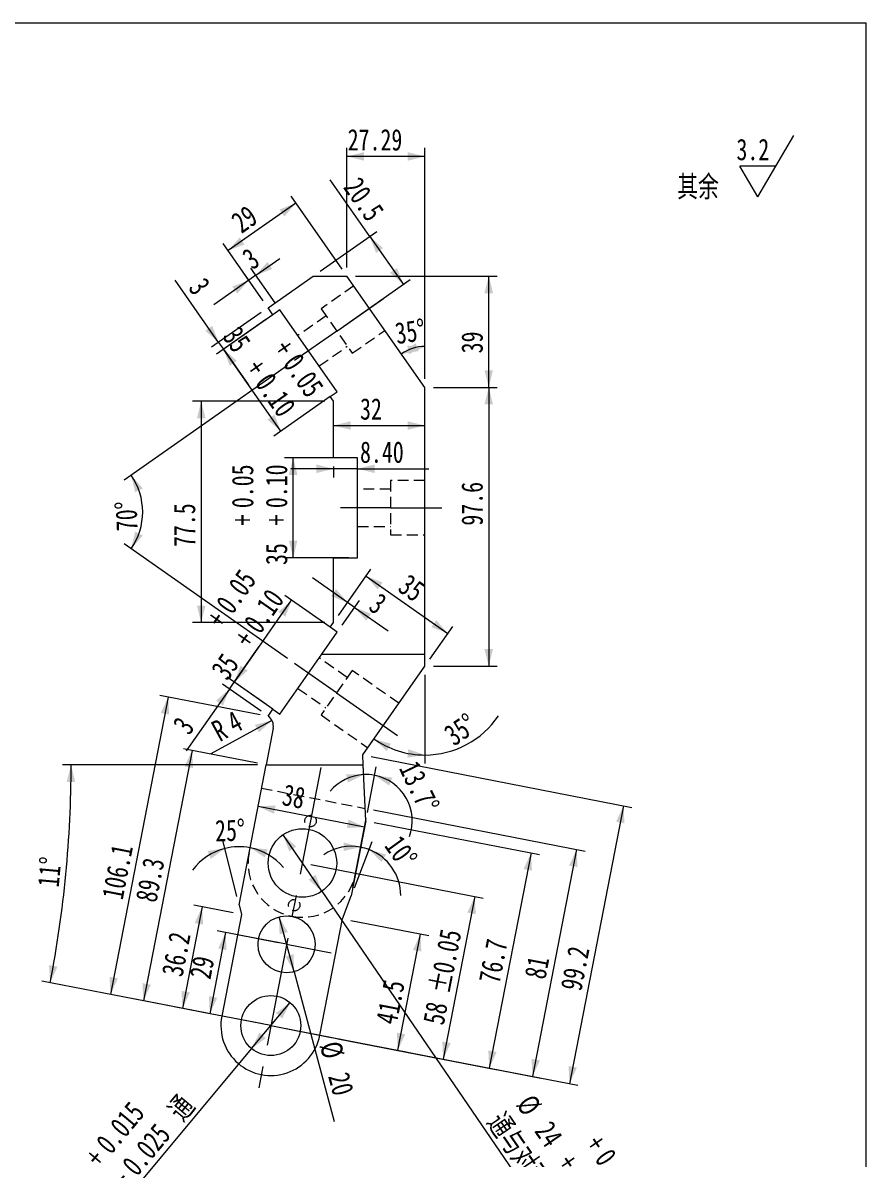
# Model space of a CAD drawing. Header units: millimetres. Extents: x 8 to 270, y 5 to 208.
# Drawn here: x 171.5 to 270, y 75.4 to 208.1 of the extents above; entities that cross this region are included whole.
import ezdxf

# ---------------------------------------------------------------- set-up
doc = ezdxf.new("R2010")
doc.units = ezdxf.units.MM
for name, pattern in [('CENTER', [10.16, 6.35, -1.27, 1.27, -1.27]), ('CENTERX2', [20.32, 12.7, -2.54, 2.54, -2.54]), ('HIDDEN', [1.905, 1.27, -0.635])]:
    doc.linetypes.add(name, pattern=pattern)
doc.styles.add('SLDTEXTSTYLE0', font='TXT', dxfattribs={"width": 0.75})
doc.dimstyles.new('SLDDIMSTYLE0', dxfattribs={"dimtxt": 2.5, "dimasz": 2, "dimexe": 0, "dimexo": 0.0625, "dimtad": 1, "dimtoh": 1, "dimlfac": 3, "dimzin": 12, "dimdsep": 46, "dimtxsty": 'SLDTEXTSTYLE0', "dimsah": 1, "dimcen": 0.09, "dimadec": 0, "dimazin": 0, "dimtfac": 1, "dimtmove": 0, "dimatfit": 3, "dimfxl": 1, "dimtolj": 1, "dimtzin": 12, "dimarcsym": 0})
doc.dimstyles.new('SLDDIMSTYLE1', dxfattribs={"dimtxt": 2.5, "dimasz": 2, "dimexe": 0, "dimexo": 0.0625, "dimtad": 1, "dimtoh": 1, "dimdec": 1, "dimlfac": 3, "dimzin": 12, "dimdsep": 46, "dimtxsty": 'SLDTEXTSTYLE0', "dimsah": 1, "dimcen": 0.09, "dimadec": 0, "dimazin": 0, "dimtfac": 1, "dimtdec": 1, "dimtofl": 0, "dimtmove": 0, "dimatfit": 3, "dimfxl": 1, "dimtolj": 1, "dimtzin": 12, "dimarcsym": 0})
doc.dimstyles.new('SLDDIMSTYLE10', dxfattribs={"dimtxt": 2.5, "dimasz": 2, "dimexe": 0, "dimexo": 0.0625, "dimtad": 1, "dimtoh": 1, "dimdec": 3, "dimlfac": 3, "dimzin": 12, "dimdsep": 46, "dimtxsty": 'SLDTEXTSTYLE0', "dimsah": 1, "dimcen": 0.09, "dimadec": 0, "dimazin": 0, "dimtol": 1, "dimtp": 0.015, "dimtm": -0.025, "dimtfac": 1, "dimtdec": 3, "dimtmove": 0, "dimatfit": 3, "dimfxl": 1, "dimtolj": 1, "dimarcsym": 0})
doc.dimstyles.new('SLDDIMSTYLE11', dxfattribs={"dimtxt": 2.5, "dimasz": 2, "dimexe": 0, "dimexo": 0.0625, "dimtad": 1, "dimtoh": 1, "dimdec": 4, "dimlfac": 3, "dimzin": 12, "dimdsep": 46, "dimtxsty": 'SLDTEXTSTYLE0', "dimsah": 1, "dimcen": 0.09, "dimadec": 1, "dimazin": 0, "dimtfac": 1, "dimtdec": 1, "dimtofl": 0, "dimtmove": 0, "dimatfit": 3, "dimfxl": 1, "dimtolj": 1, "dimtzin": 12, "dimarcsym": 0})
doc.dimstyles.new('SLDDIMSTYLE12', dxfattribs={"dimtxt": 2.5, "dimasz": 2, "dimexe": 0, "dimexo": 0.0625, "dimtad": 1, "dimtoh": 1, "dimlfac": 3, "dimzin": 12, "dimdsep": 46, "dimtxsty": 'SLDTEXTSTYLE0', "dimsah": 1, "dimcen": 0.09, "dimadec": 0, "dimazin": 0, "dimtfac": 1, "dimtofl": 0, "dimtmove": 0, "dimatfit": 3, "dimfxl": 1, "dimtolj": 1, "dimtzin": 12, "dimarcsym": 0})
doc.dimstyles.new('SLDDIMSTYLE2', dxfattribs={"dimtxt": 2.5, "dimasz": 2, "dimexe": 0, "dimexo": 0.0625, "dimtad": 1, "dimtoh": 1, "dimlfac": 3, "dimzin": 12, "dimdsep": 46, "dimtxsty": 'SLDTEXTSTYLE0', "dimsah": 1, "dimcen": 0.09, "dimadec": 0, "dimazin": 0, "dimtfac": 1, "dimtofl": 0, "dimtmove": 0, "dimatfit": 3, "dimfxl": 1, "dimtolj": 1, "dimtzin": 12, "dimarcsym": 0})
doc.dimstyles.new('SLDDIMSTYLE4', dxfattribs={"dimtxt": 2.5, "dimasz": 2, "dimexe": 0, "dimexo": 0.0625, "dimtad": 1, "dimtoh": 1, "dimdec": 4, "dimlfac": 3, "dimzin": 12, "dimdsep": 46, "dimtxsty": 'SLDTEXTSTYLE0', "dimsah": 1, "dimcen": 0.09, "dimazin": 0, "dimtfac": 1, "dimtofl": 0, "dimtmove": 0, "dimatfit": 3, "dimfxl": 1, "dimtolj": 1, "dimtzin": 12, "dimarcsym": 0})
doc.dimstyles.new('SLDDIMSTYLE6', dxfattribs={"dimtxt": 2.5, "dimasz": 2, "dimexe": 0, "dimexo": 0.0625, "dimtad": 1, "dimtoh": 1, "dimlfac": 3, "dimzin": 4, "dimdsep": 46, "dimtxsty": 'SLDTEXTSTYLE0', "dimsah": 1, "dimcen": 0.09, "dimadec": 0, "dimazin": 0, "dimtfac": 1, "dimtofl": 0, "dimtmove": 0, "dimatfit": 3, "dimfxl": 1, "dimtolj": 1, "dimtzin": 12, "dimarcsym": 0})
doc.dimstyles.new('SLDDIMSTYLE8', dxfattribs={"dimtxt": 2.5, "dimasz": 2, "dimexe": 0, "dimexo": 0.0625, "dimtad": 1, "dimtoh": 1, "dimlfac": 3, "dimzin": 12, "dimdsep": 46, "dimtxsty": 'SLDTEXTSTYLE0', "dimsah": 1, "dimcen": 0.09, "dimadec": 0, "dimazin": 0, "dimtol": 1, "dimtp": 0.05, "dimtm": -0.1, "dimtfac": 1, "dimtofl": 0, "dimtmove": 0, "dimatfit": 3, "dimfxl": 1, "dimtolj": 1, "dimtzin": 0, "dimarcsym": 0})
doc.dimstyles.new('SLDDIMSTYLE9', dxfattribs={"dimtxt": 2.5, "dimasz": 2, "dimexe": 0, "dimexo": 0.0625, "dimtad": 1, "dimtoh": 1, "dimdec": 4, "dimlfac": 3, "dimzin": 12, "dimdsep": 46, "dimtxsty": 'SLDTEXTSTYLE0', "dimsah": 1, "dimcen": 0.09, "dimadec": 0, "dimazin": 0, "dimtfac": 1, "dimtdec": 0, "dimtofl": 0, "dimtmove": 0, "dimatfit": 3, "dimfxl": 1, "dimtolj": 1, "dimtzin": 12, "dimarcsym": 0})

# ---------------------------------------------------------------- blocks, each defined once
blk = doc.blocks.new('SW_NOTE_6')
at = {"color": 0, "linetype": 'Continuous', "lineweight": 0}
for p, q in [((9.42, 0.73), (13.63, 7.88)), ((9.42, 0.73), (7.31, 4.3)), ((11.52, 4.3), (7.31, 4.3))]:
    blk.add_line(p, q, dxfattribs=at)
at = {"color": 0, "linetype": 'Continuous', "lineweight": 0, "char_height": 2.5, "attachment_point": 1, "style": 'SLDTEXTSTYLE0'}
for s, insert in [('3.2', (6.92, 7.5)), ('其余', (0, 3.19))]:
    blk.add_mtext(s, dxfattribs=dict(at, insert=insert))
blk = doc.blocks.new('*D25')
at = {"color": 7, "linetype": 'Continuous', "lineweight": 0}
for p, q in [((212.54, 114.71), (231.83, 110.96)), ((230.85, 111.15), (225.97, 86.04)), ((208.3, 89.47), (226.95, 85.85))]:
    blk.add_line(p, q, dxfattribs=at)
for points in [[(230.85, 111.15), (229.98, 109.28), (230.96, 109.09)], [(225.97, 86.04), (226.84, 87.91), (225.86, 88.1)]]:
    blk.add_solid(points, dxfattribs=at)
at = {"color": 7, "linetype": 'Continuous', "lineweight": 0, "insert": (224.7, 96.26), "char_height": 2.5, "attachment_point": 1, "rotation": 79, "style": 'SLDTEXTSTYLE0'}
blk.add_mtext('76.7', dxfattribs=at)
blk = doc.blocks.new('*D26')
at = {"color": 7, "linetype": 'Continuous', "lineweight": 0}
for p, q in [((212.18, 122.4), (242.63, 116.48)), ((241.65, 116.67), (235.34, 84.22)), ((208.3, 89.47), (236.32, 84.03))]:
    blk.add_line(p, q, dxfattribs=at)
for points in [[(241.65, 116.67), (240.78, 114.8), (241.76, 114.61)], [(235.34, 84.22), (236.21, 86.09), (235.23, 86.28)]]:
    blk.add_solid(points, dxfattribs=at)
at = {"color": 7, "linetype": 'Continuous', "lineweight": 0, "insert": (234.26, 95.41), "char_height": 2.5, "attachment_point": 1, "rotation": 79, "style": 'SLDTEXTSTYLE0'}
blk.add_mtext('99.2', dxfattribs=at)
blk = doc.blocks.new('*D27')
at = {"color": 7, "linetype": 'Continuous', "lineweight": 0}
for p, q in [((188.48, 129.36), (181.73, 94.64)), ((199.21, 127.27), (187.5, 129.55)), ((193.04, 92.44), (180.75, 94.83))]:
    blk.add_line(p, q, dxfattribs=at)
for points in [[(188.48, 129.36), (187.61, 127.49), (188.59, 127.3)], [(181.73, 94.64), (182.61, 96.51), (181.63, 96.7)]]:
    blk.add_solid(points, dxfattribs=at)
at = {"color": 7, "linetype": 'Continuous', "lineweight": 0, "insert": (180.7, 106.06), "char_height": 2.5, "attachment_point": 1, "rotation": 79, "style": 'SLDTEXTSTYLE0'}
blk.add_mtext('106.1', dxfattribs=at)
blk = doc.blocks.new('*D28')
at = {"color": 7, "linetype": 'Continuous', "lineweight": 0}
for p, q in [((191.26, 123.12), (185.58, 93.89)), ((198.92, 121.64), (190.28, 123.32)), ((193.04, 92.44), (184.6, 94.08))]:
    blk.add_line(p, q, dxfattribs=at)
for points in [[(191.26, 123.12), (190.39, 121.26), (191.37, 121.07)], [(185.58, 93.89), (186.45, 95.76), (185.47, 95.95)]]:
    blk.add_solid(points, dxfattribs=at)
at = {"color": 7, "linetype": 'Continuous', "lineweight": 0, "insert": (184.63, 105.74), "char_height": 2.5, "attachment_point": 1, "rotation": 79, "style": 'SLDTEXTSTYLE0'}
blk.add_mtext('89.3', dxfattribs=at)
blk = doc.blocks.new('*D29')
at = {"color": 7, "linetype": 'Continuous', "lineweight": 0}
for p, q in [((198.9, 121.44), (176.14, 121.44)), ((193.04, 92.44), (173.71, 96.2))]:
    blk.add_line(p, q, dxfattribs=at)
blk.add_arc((43.84, 121.44), 133.3, 349, 0, dxfattribs=at)
for points in [[(177.14, 121.44), (176.62, 119.45), (177.62, 119.44)], [(174.69, 96.01), (175.55, 97.88), (174.56, 98.07)]]:
    blk.add_solid(points, dxfattribs=at)
at = {"color": 7, "linetype": 'Continuous', "lineweight": 0, "insert": (173.2, 107.31), "char_height": 2.5, "attachment_point": 1, "rotation": 84.8718, "style": 'SLDTEXTSTYLE0'}
blk.add_mtext('11°', dxfattribs=at)
blk = doc.blocks.new('*D30')
at = {"color": 7, "linetype": 'Continuous', "lineweight": 0}
for p, q in [((200.71, 173.99), (194.12, 169.37)), ((201.63, 160.39), (194.94, 169.95)), ((207.4, 164.43), (200.81, 159.82))]:
    blk.add_line(p, q, dxfattribs=at)
for points in [[(194.94, 169.95), (195.68, 168.02), (196.5, 168.6)], [(201.63, 160.39), (200.89, 162.32), (200.07, 161.74)]]:
    blk.add_solid(points, dxfattribs=at)
at = {"color": 7, "linetype": 'Continuous', "lineweight": 0, "char_height": 2.5, "attachment_point": 1, "rotation": 305, "style": 'SLDTEXTSTYLE0'}
for s, insert in [('35', (196.79, 172.88)), ('+', (202.69, 171.37)), ('0.05', (203.85, 169.72)), ('+', (199.44, 169.09)), ('0.10', (200.59, 167.44))]:
    blk.add_mtext(s, dxfattribs=dict(at, insert=insert))
blk = doc.blocks.new('*D31')
at = {"color": 7, "linetype": 'Continuous', "lineweight": 0}
for p, q in [((194.36, 170.76), (189.29, 178.01)), ((199.32, 174.24), (193.54, 170.19)), ((199.89, 173.42), (194.12, 169.37)), ((194.36, 170.76), (194.94, 169.95)), ((194.94, 169.95), (197.8, 165.85))]:
    blk.add_line(p, q, dxfattribs=at)
for points in [[(194.36, 170.76), (193.62, 172.69), (192.81, 172.12)], [(194.94, 169.95), (195.67, 168.02), (196.49, 168.59)]]:
    blk.add_solid(points, dxfattribs=at)
at = {"color": 7, "linetype": 'Continuous', "lineweight": 0, "insert": (192.81, 178.54), "char_height": 2.5, "attachment_point": 1, "rotation": 305, "style": 'SLDTEXTSTYLE0'}
blk.add_mtext('3', dxfattribs=at)
blk = doc.blocks.new('*D32')
at = {"color": 7, "linetype": 'Continuous', "lineweight": 0}
for p, q in [((209.58, 157.29), (202.07, 157.29)), ((203.07, 145.62), (203.07, 157.29)), ((209.58, 145.62), (202.07, 145.62))]:
    blk.add_line(p, q, dxfattribs=at)
for points in [[(203.07, 157.29), (202.57, 155.29), (203.57, 155.29)], [(203.07, 145.62), (203.57, 147.62), (202.57, 147.62)]]:
    blk.add_solid(points, dxfattribs=at)
at = {"color": 7, "linetype": 'Continuous', "lineweight": 0, "char_height": 2.5, "attachment_point": 1, "rotation": 90, "style": 'SLDTEXTSTYLE0'}
for s, insert in [('0.05', (195.91, 151.41)), ('0.10', (199.87, 151.41)), ('+', (195.91, 149.39)), ('+', (199.87, 149.39)), ('35', (199.87, 144.77))]:
    blk.add_mtext(s, dxfattribs=dict(at, insert=insert))
blk = doc.blocks.new('*D33')
at = {"color": 7, "linetype": 'Continuous', "lineweight": 0}
for p, q in [((196.2, 131.1), (202.89, 140.65)), ((207.4, 137.5), (202.08, 141.23)), ((200.71, 127.94), (195.38, 131.67))]:
    blk.add_line(p, q, dxfattribs=at)
for points in [[(202.89, 140.65), (201.34, 139.3), (202.16, 138.73)], [(196.2, 131.1), (197.76, 132.45), (196.94, 133.02)]]:
    blk.add_solid(points, dxfattribs=at)
at = {"color": 7, "linetype": 'Continuous', "lineweight": 0, "char_height": 2.5, "attachment_point": 1, "rotation": 55, "style": 'SLDTEXTSTYLE0'}
for s, insert in [('0.05', (193.9, 140.3)), ('0.10', (197.15, 138.02)), ('+', (192.74, 138.64)), ('+', (195.99, 136.36)), ('35', (193.35, 132.58))]:
    blk.add_mtext(s, dxfattribs=dict(at, insert=insert))
blk = doc.blocks.new('*D34')
at = {"color": 7, "linetype": 'Continuous', "lineweight": 0}
for p, q in [((212.47, 116.17), (237.16, 111.37)), ((236.17, 111.56), (231.02, 85.06)), ((201.44, 90.81), (232, 84.87))]:
    blk.add_line(p, q, dxfattribs=at)
for points in [[(236.17, 111.56), (235.3, 109.69), (236.28, 109.5)], [(231.02, 85.06), (231.89, 86.93), (230.91, 87.12)]]:
    blk.add_solid(points, dxfattribs=at)
at = {"color": 7, "linetype": 'Continuous', "lineweight": 0, "insert": (230.05, 96.77), "char_height": 2.5, "attachment_point": 1, "rotation": 79, "style": 'SLDTEXTSTYLE0'}
blk.add_mtext('81', dxfattribs=at)
blk = doc.blocks.new('*D35')
at = {"color": 7, "linetype": 'Continuous', "lineweight": 0}
for p, q in [((205.13, 109.79), (225.27, 105.87)), ((224.28, 106.06), (220.59, 87.09)), ((201.44, 90.81), (221.58, 86.89))]:
    blk.add_line(p, q, dxfattribs=at)
for points in [[(224.28, 106.06), (223.41, 104.2), (224.39, 104.01)], [(220.59, 87.09), (221.47, 88.95), (220.49, 89.14)]]:
    blk.add_solid(points, dxfattribs=at)
at = {"color": 7, "linetype": 'Continuous', "lineweight": 0, "char_height": 2.5, "attachment_point": 1, "rotation": 79, "style": 'SLDTEXTSTYLE0'}
for s, insert in [('0.05', (219.31, 97.4)), ('%%p', (218.89, 95.05)), ('58', (218.19, 91.43))]:
    blk.add_mtext(s, dxfattribs=dict(at, insert=insert))
blk = doc.blocks.new('*D36')
at = {"color": 7, "linetype": 'Continuous', "lineweight": 0}
for p, q in [((192.44, 104.85), (190.14, 93.01)), ((196.06, 104.15), (191.46, 105.04)), ((193.75, 92.3), (189.16, 93.2))]:
    blk.add_line(p, q, dxfattribs=at)
for points in [[(192.44, 104.85), (191.57, 102.98), (192.55, 102.79)], [(190.14, 93.01), (191.01, 94.87), (190.03, 95.06)]]:
    blk.add_solid(points, dxfattribs=at)
at = {"color": 7, "linetype": 'Continuous', "lineweight": 0, "insert": (187.68, 97.07), "char_height": 2.5, "attachment_point": 1, "rotation": 79, "style": 'SLDTEXTSTYLE0'}
blk.add_mtext('36.2', dxfattribs=at)
blk = doc.blocks.new('*D37')
at = {"color": 7, "linetype": 'Continuous', "lineweight": 0}
blk.add_line((196.51, 106.08), (194.87, 112.65), dxfattribs=at)
for start, end in [(104, 143.263), (79.0707, 104), (39.8077, 79.0707)]:
    blk.add_arc((196.75, 105.11), 6.77, start, end, dxfattribs=at)
for points in [[(195.11, 111.68), (193.07, 111.39), (193.45, 110.46)], [(198.03, 111.76), (199.76, 110.63), (200.09, 111.58)]]:
    blk.add_solid(points, dxfattribs=at)
at = {"color": 7, "linetype": 'Continuous', "lineweight": 0, "insert": (193.91, 114.99), "char_height": 2.5, "attachment_point": 1, "rotation": 1.884, "style": 'SLDTEXTSTYLE0'}
blk.add_mtext('25°', dxfattribs=at)
blk = doc.blocks.new('*D38')
at = {"color": 7, "linetype": 'Continuous', "lineweight": 0}
blk.add_line((210.22, 107.08), (212.29, 112.48), dxfattribs=at)
for start, end in [(79, 123.8785), (69, 79), (0.4027, 69)]:
    blk.add_arc((209.86, 106.15), 5.78, start, end, dxfattribs=at)
for points in [[(210.96, 111.83), (208.98, 112.38), (208.95, 111.38)], [(211.93, 111.55), (213.4, 110.1), (213.91, 110.96)]]:
    blk.add_solid(points, dxfattribs=at)
at = {"color": 7, "linetype": 'Continuous', "lineweight": 0, "insert": (215.67, 113.44), "char_height": 2.5, "attachment_point": 1, "rotation": 305.7583, "style": 'SLDTEXTSTYLE0'}
blk.add_mtext('10°', dxfattribs=at)
blk = doc.blocks.new('*D39')
at = {"color": 7, "linetype": 'Continuous', "lineweight": 0}
for p, q in [((209.81, 103.27), (218.91, 101.5)), ((215.29, 88.12), (217.93, 101.69)), ((207.17, 89.7), (216.27, 87.93))]:
    blk.add_line(p, q, dxfattribs=at)
for points in [[(217.93, 101.69), (217.06, 99.83), (218.04, 99.64)], [(215.29, 88.12), (216.16, 89.98), (215.18, 90.18)]]:
    blk.add_solid(points, dxfattribs=at)
at = {"color": 7, "linetype": 'Continuous', "lineweight": 0, "insert": (212.69, 91.48), "char_height": 2.5, "attachment_point": 1, "rotation": 79, "style": 'SLDTEXTSTYLE0'}
blk.add_mtext('41.5', dxfattribs=at)
blk = doc.blocks.new('*D40')
at = {"color": 7, "linetype": 'Continuous', "lineweight": 0}
for p, q in [((196.19, 131.1), (199.06, 135.2)), ((199.89, 128.51), (195.37, 131.68)), ((195.62, 130.29), (190.58, 123.09)), ((199.32, 127.69), (194.8, 130.86)), ((195.62, 130.29), (196.19, 131.1))]:
    blk.add_line(p, q, dxfattribs=at)
for points in [[(196.19, 131.1), (197.75, 132.46), (196.93, 133.03)], [(195.62, 130.29), (194.06, 128.93), (194.88, 128.36)]]:
    blk.add_solid(points, dxfattribs=at)
at = {"color": 7, "linetype": 'Continuous', "lineweight": 0, "insert": (188.87, 126.22), "char_height": 2.5, "attachment_point": 1, "rotation": 55, "style": 'SLDTEXTSTYLE0'}
blk.add_mtext('3', dxfattribs=at)
blk = doc.blocks.new('*D41')
at = {"color": 7, "linetype": 'Continuous', "lineweight": 0}
for p, q in [((207.78, 156), (202.78, 156)), ((207.78, 156.29), (207.78, 155)), ((210.58, 156), (207.78, 156)), ((210.58, 156), (218.93, 156))]:
    blk.add_line(p, q, dxfattribs=at)
for points in [[(207.78, 156), (205.78, 156.5), (205.78, 155.5)], [(210.58, 156), (212.58, 155.5), (212.58, 156.5)]]:
    blk.add_solid(points, dxfattribs=at)
at = {"color": 7, "linetype": 'Continuous', "lineweight": 0, "insert": (210.88, 159.2), "char_height": 2.5, "attachment_point": 1, "style": 'SLDTEXTSTYLE0'}
blk.add_mtext('8.40', dxfattribs=at)
blk = doc.blocks.new('*D42')
at = {"color": 7, "linetype": 'Continuous', "lineweight": 0}
for p, q in [((202.42, 168.06), (183.32, 154.69)), ((202.42, 133.86), (183.32, 147.24))]:
    blk.add_line(p, q, dxfattribs=at)
blk.add_arc((178, 150.96), 7.5, 325, 35, dxfattribs=at)
for points in [[(184.14, 155.27), (184.62, 153.26), (185.51, 153.72)], [(184.14, 146.66), (185.51, 148.21), (184.62, 148.67)]]:
    blk.add_solid(points, dxfattribs=at)
at = {"color": 7, "linetype": 'Continuous', "lineweight": 0, "insert": (182.42, 148.66), "char_height": 2.5, "attachment_point": 1, "rotation": 92.7418, "style": 'SLDTEXTSTYLE0'}
blk.add_mtext('70°', dxfattribs=at)
blk = doc.blocks.new('*D43')
at = {"color": 7, "linetype": 'Continuous', "lineweight": 0}
for p, q in [((198.71, 178.59), (201.52, 180.56)), ((200.96, 175.38), (198.13, 179.41)), ((197.89, 178.02), (193.79, 175.15)), ((199.56, 175.63), (197.32, 178.84)), ((198.71, 178.59), (197.89, 178.02))]:
    blk.add_line(p, q, dxfattribs=at)
for points in [[(198.71, 178.59), (200.63, 179.33), (200.06, 180.15)], [(197.89, 178.02), (195.96, 177.28), (196.54, 176.46)]]:
    blk.add_solid(points, dxfattribs=at)
at = {"color": 7, "linetype": 'Continuous', "lineweight": 0, "insert": (196.88, 181.21), "char_height": 2.5, "attachment_point": 1, "rotation": 35, "style": 'SLDTEXTSTYLE0'}
blk.add_mtext('3', dxfattribs=at)
blk = doc.blocks.new('*D44')
at = {"color": 7, "linetype": 'Continuous', "lineweight": 0}
for p, q in [((206.78, 163.89), (191.33, 163.89)), ((192.33, 163.89), (192.33, 138.04)), ((206.78, 138.04), (191.33, 138.04))]:
    blk.add_line(p, q, dxfattribs=at)
for points in [[(192.33, 163.89), (191.83, 161.89), (192.83, 161.89)], [(192.33, 138.04), (192.83, 140.04), (191.83, 140.04)]]:
    blk.add_solid(points, dxfattribs=at)
at = {"color": 7, "linetype": 'Continuous', "lineweight": 0, "insert": (189.13, 146.87), "char_height": 2.5, "attachment_point": 1, "rotation": 90, "style": 'SLDTEXTSTYLE0'}
blk.add_mtext('77.5', dxfattribs=at)
blk = doc.blocks.new('*D45')
at = {"color": 7, "linetype": 'Continuous', "lineweight": 0}
for p, q in [((209.43, 140.39), (205.33, 143.26)), ((208.36, 138.86), (210, 141.21)), ((208.8, 137.74), (210.82, 140.63)), ((210.25, 139.82), (209.43, 140.39)), ((210.25, 139.82), (214.16, 137.07))]:
    blk.add_line(p, q, dxfattribs=at)
for points in [[(209.43, 140.39), (208.08, 141.95), (207.5, 141.13)], [(210.25, 139.82), (211.6, 138.26), (212.17, 139.08)]]:
    blk.add_solid(points, dxfattribs=at)
at = {"color": 7, "linetype": 'Continuous', "lineweight": 0, "insert": (213.18, 141.66), "char_height": 2.5, "attachment_point": 1, "rotation": 325, "style": 'SLDTEXTSTYLE0'}
blk.add_mtext('3', dxfattribs=at)
blk = doc.blocks.new('*D46')
at = {"color": 7, "linetype": 'Continuous', "lineweight": 0}
for q in [(201.89, 113.28), (237.08, 61.9)]:
    blk.add_line((206.41, 106.68), q, dxfattribs=at)
for points in [[(201.89, 113.28), (202.61, 111.34), (203.43, 111.91)], [(206.41, 106.68), (205.69, 108.61), (204.87, 108.04)]]:
    blk.add_solid(points, dxfattribs=at)
at = {"color": 7, "linetype": 'Continuous', "lineweight": 0, "char_height": 2.5, "attachment_point": 1, "rotation": 304.4088, "style": 'SLDTEXTSTYLE0'}
for s, insert in [('%%c', (231.11, 83.2)), ('通与对面同心', (227.7, 81.16)), ('24', (233.24, 80.09)), ('+', (239.13, 78.53)), ('0.015', (240.27, 76.86)), ('+', (235.85, 76.29)), ('0.025', (236.99, 74.62))]:
    blk.add_mtext(s, dxfattribs=dict(at, insert=insert))
blk = doc.blocks.new('*D47')
at = {"color": 7, "linetype": 'Continuous', "lineweight": 0}
for q in [(202.71, 93.68), (177.61, 63.68)]:
    blk.add_line((198.22, 88.31), q, dxfattribs=at)
for points in [[(202.71, 93.68), (201.04, 92.47), (201.81, 91.83)], [(198.22, 88.31), (199.88, 89.53), (199.12, 90.17)]]:
    blk.add_solid(points, dxfattribs=at)
at = {"color": 7, "linetype": 'Continuous', "lineweight": 0, "char_height": 2.5, "attachment_point": 1, "rotation": 50.0899, "style": 'SLDTEXTSTYLE0'}
for s, insert in [('通', (188.23, 81.27)), ('0.015', (179.86, 77.44)), ('0.025', (182.9, 74.89)), ('+', (178.56, 75.89)), ('+', (181.6, 73.34)), ('21', (178.64, 69.8)), ('%%c', (176.22, 66.91))]:
    blk.add_mtext(s, dxfattribs=dict(at, insert=insert))
blk = doc.blocks.new('*D48')
at = {"color": 7, "linetype": 'Continuous', "lineweight": 0}
for p, q in [((208.36, 138.86), (212.16, 144.29)), ((211.59, 143.47), (221.13, 136.79)), ((219.03, 133.78), (221.71, 137.61))]:
    blk.add_line(p, q, dxfattribs=at)
for points in [[(211.59, 143.47), (212.94, 141.91), (213.51, 142.73)], [(221.13, 136.79), (219.78, 138.34), (219.21, 137.52)]]:
    blk.add_solid(points, dxfattribs=at)
at = {"color": 7, "linetype": 'Continuous', "lineweight": 0, "insert": (216.59, 143.86), "char_height": 2.5, "attachment_point": 1, "rotation": 325, "style": 'SLDTEXTSTYLE0'}
blk.add_mtext('35', dxfattribs=at)
blk = doc.blocks.new('*D49')
at = {"color": 7, "linetype": 'Continuous', "lineweight": 0}
for p, q in [((211.41, 114.18), (198.97, 116.59)), ((210.05, 107.13), (211.6, 115.16))]:
    blk.add_line(p, q, dxfattribs=at)
for points in [[(198.97, 116.59), (200.84, 115.72), (201.02, 116.7)], [(211.41, 114.18), (209.54, 115.05), (209.35, 114.07)]]:
    blk.add_solid(points, dxfattribs=at)
at = {"color": 7, "linetype": 'Continuous', "lineweight": 0, "insert": (202.13, 119.23), "char_height": 2.5, "attachment_point": 1, "rotation": 349.0707, "style": 'SLDTEXTSTYLE0'}
blk.add_mtext('38', dxfattribs=at)
blk = doc.blocks.new('*D50')
at = {"color": 7, "linetype": 'Continuous', "lineweight": 0}
for p, q in [((210.35, 178.5), (226.91, 178.5)), ((225.91, 165.51), (225.91, 178.5)), ((219.45, 165.51), (226.91, 165.51))]:
    blk.add_line(p, q, dxfattribs=at)
for points in [[(225.91, 178.5), (225.41, 176.5), (226.41, 176.5)], [(225.91, 165.51), (226.41, 167.51), (225.41, 167.51)]]:
    blk.add_solid(points, dxfattribs=at)
at = {"color": 7, "linetype": 'Continuous', "lineweight": 0, "insert": (222.71, 169.48), "char_height": 2.5, "attachment_point": 1, "rotation": 90, "style": 'SLDTEXTSTYLE0'}
blk.add_mtext('39', dxfattribs=at)
blk = doc.blocks.new('*D51')
at = {"color": 7, "linetype": 'Continuous', "lineweight": 0}
for p, q in [((219.45, 165.51), (226.91, 165.51)), ((225.91, 165.51), (225.91, 132.96)), ((219.45, 132.96), (226.91, 132.96))]:
    blk.add_line(p, q, dxfattribs=at)
for points in [[(225.91, 165.51), (225.41, 163.51), (226.41, 163.51)], [(225.91, 132.96), (226.41, 134.96), (225.41, 134.96)]]:
    blk.add_solid(points, dxfattribs=at)
at = {"color": 7, "linetype": 'Continuous', "lineweight": 0, "insert": (222.71, 149.37), "char_height": 2.5, "attachment_point": 1, "rotation": 90, "style": 'SLDTEXTSTYLE0'}
blk.add_mtext('97.6', dxfattribs=at)
blk = doc.blocks.new('*D52')
at = {"color": 7, "linetype": 'Continuous', "lineweight": 0}
blk.add_line((211.75, 115.88), (212.78, 121.19), dxfattribs=at)
for start, end in [(92.7262, 140.1124), (79, 92.7262), (340.1379, 79)]:
    blk.add_arc((211.56, 114.9), 5.41, start, end, dxfattribs=at)
for points in [[(211.3, 120.3), (209.24, 120.34), (209.46, 119.37)], [(212.59, 120.21), (214.28, 119.02), (214.64, 119.95)]]:
    blk.add_solid(points, dxfattribs=at)
at = {"color": 7, "linetype": 'Continuous', "lineweight": 0, "insert": (217.64, 122.13), "char_height": 2.5, "attachment_point": 1, "rotation": 295.5478, "style": 'SLDTEXTSTYLE0'}
blk.add_mtext('13.7°', dxfattribs=at)
blk = doc.blocks.new('*D53')
at = {"color": 7, "linetype": 'Continuous', "lineweight": 0}
for p, q in [((212.02, 183.13), (207.38, 189.75)), ((206.23, 179.07), (212.83, 183.7)), ((212.02, 183.13), (215.94, 177.53)), ((208.97, 172.65), (216.75, 178.1))]:
    blk.add_line(p, q, dxfattribs=at)
for points in [[(212.02, 183.13), (212.75, 181.2), (213.57, 181.77)], [(215.94, 177.53), (215.2, 179.45), (214.38, 178.88)]]:
    blk.add_solid(points, dxfattribs=at)
at = {"color": 7, "linetype": 'Continuous', "lineweight": 0, "insert": (210.9, 190.28), "char_height": 2.5, "attachment_point": 1, "rotation": 305, "style": 'SLDTEXTSTYLE0'}
blk.add_mtext('20.5', dxfattribs=at)
blk = doc.blocks.new('*D54')
at = {"color": 7, "linetype": 'Continuous', "lineweight": 0}
for p, q in [((195.18, 101.87), (193.34, 92.38)), ((201.32, 100.68), (194.2, 102.06)), ((199.48, 91.19), (192.36, 92.57))]:
    blk.add_line(p, q, dxfattribs=at)
for points in [[(195.18, 101.87), (194.31, 100.01), (195.29, 99.81)], [(193.34, 92.38), (194.21, 94.25), (193.23, 94.44)]]:
    blk.add_solid(points, dxfattribs=at)
at = {"color": 7, "linetype": 'Continuous', "lineweight": 0, "insert": (190.94, 96.77), "char_height": 2.5, "attachment_point": 1, "rotation": 79, "style": 'SLDTEXTSTYLE0'}
blk.add_mtext('29', dxfattribs=at)
blk = doc.blocks.new('*D55')
at = {"color": 7, "linetype": 'Continuous', "lineweight": 0}
for q in [(201.44, 103.71), (207.84, 79.82)]:
    blk.add_line((203.17, 97.27), q, dxfattribs=at)
for points in [[(201.44, 103.71), (201.48, 101.65), (202.44, 101.91)], [(203.17, 97.27), (203.13, 99.33), (202.17, 99.07)]]:
    blk.add_solid(points, dxfattribs=at)
at = {"color": 7, "linetype": 'Continuous', "lineweight": 0, "char_height": 2.5, "attachment_point": 1, "rotation": 285, "style": 'SLDTEXTSTYLE0'}
for s, insert in [('%%c', (208.57, 89.39)), ('20', (209.55, 85.74))]:
    blk.add_mtext(s, dxfattribs=dict(at, insert=insert))
blk = doc.blocks.new('*D56')
at = {"color": 7, "linetype": 'Continuous', "lineweight": 0}
blk.add_line((207.78, 161.05), (218.45, 161.05), dxfattribs=at)
for points in [[(207.78, 161.05), (209.78, 160.55), (209.78, 161.55)], [(218.45, 161.05), (216.45, 161.55), (216.45, 160.55)]]:
    blk.add_solid(points, dxfattribs=at)
at = {"color": 7, "linetype": 'Continuous', "lineweight": 0, "insert": (210.88, 164.24), "char_height": 2.5, "attachment_point": 1, "style": 'SLDTEXTSTYLE0'}
blk.add_mtext('32', dxfattribs=at)
blk = doc.blocks.new('*D57')
at = {"color": 7, "linetype": 'Continuous', "lineweight": 0}
for p, q in [((208.78, 179.32), (202.82, 187.83)), ((203.39, 187.01), (195.48, 181.47)), ((199.56, 175.63), (194.9, 182.29))]:
    blk.add_line(p, q, dxfattribs=at)
for points in [[(203.39, 187.01), (201.47, 186.27), (202.04, 185.45)], [(195.48, 181.47), (197.4, 182.2), (196.83, 183.02)]]:
    blk.add_solid(points, dxfattribs=at)
at = {"color": 7, "linetype": 'Continuous', "lineweight": 0, "insert": (195.6, 185.45), "char_height": 2.5, "attachment_point": 1, "rotation": 35, "style": 'SLDTEXTSTYLE0'}
blk.add_mtext('29', dxfattribs=at)
blk = doc.blocks.new('*D58')
at = {"color": 7, "linetype": 'Continuous', "lineweight": 0}
blk.add_line((218.45, 166.51), (218.45, 171.27), dxfattribs=at)
blk.add_arc((218.45, 165.51), 4.77, 90, 125, dxfattribs=at)
for points in [[(215.72, 169.41), (217.75, 169.75), (217.35, 170.67)], [(218.45, 170.27), (216.39, 170.37), (216.59, 169.39)]]:
    blk.add_solid(points, dxfattribs=at)
at = {"color": 7, "linetype": 'Continuous', "lineweight": 0, "insert": (214.83, 173.03), "char_height": 2.5, "attachment_point": 1, "rotation": 8.185, "style": 'SLDTEXTSTYLE0'}
blk.add_mtext('35°', dxfattribs=at)
blk = doc.blocks.new('*D59')
at = {"color": 7, "linetype": 'Continuous', "lineweight": 0}
for p, q in [((209.35, 179.5), (209.35, 193.47)), ((218.45, 192.47), (209.35, 192.47)), ((218.45, 166.51), (218.45, 193.47))]:
    blk.add_line(p, q, dxfattribs=at)
for points in [[(209.35, 192.47), (211.35, 191.97), (211.35, 192.97)], [(218.45, 192.47), (216.45, 192.97), (216.45, 191.97)]]:
    blk.add_solid(points, dxfattribs=at)
at = {"color": 7, "linetype": 'Continuous', "lineweight": 0, "insert": (209.44, 195.67), "char_height": 2.5, "attachment_point": 1, "style": 'SLDTEXTSTYLE0'}
blk.add_mtext('27.29', dxfattribs=at)
blk = doc.blocks.new('*D60')
at = {"color": 7, "linetype": 'Continuous', "lineweight": 0}
blk.add_line((218.45, 131.96), (218.45, 121.59), dxfattribs=at)
for start, end in [(270, 326.0167), (235, 270)]:
    blk.add_arc((218.45, 132.96), 10.37, start, end, dxfattribs=at)
for points in [[(212.5, 124.46), (214, 123.04), (214.49, 123.91)], [(218.45, 122.59), (216.51, 123.28), (216.41, 122.28)]]:
    blk.add_solid(points, dxfattribs=at)
at = {"color": 7, "linetype": 'Continuous', "lineweight": 0, "insert": (220.44, 125.62), "char_height": 2.5, "attachment_point": 1, "rotation": 34.438, "style": 'SLDTEXTSTYLE0'}
blk.add_mtext('35°', dxfattribs=at)
blk = doc.blocks.new('*D61')
at = {"color": 7, "linetype": 'Continuous', "lineweight": 0}
blk.add_line((200.59, 126.63), (193.44, 122.71), dxfattribs=at)
blk.add_solid([(200.59, 126.63), (198.6, 126.11), (199.08, 125.23)], dxfattribs=at)
at = {"color": 7, "linetype": 'Continuous', "lineweight": 0, "char_height": 2.5, "attachment_point": 1, "rotation": 28.7167, "style": 'SLDTEXTSTYLE0'}
for s, insert in [('4', (195.07, 127.25)), ('R', (193.3, 126.28))]:
    blk.add_mtext(s, dxfattribs=dict(at, insert=insert))

msp = doc.modelspace()

# ---------------------------------------------------------------- linework, layer by layer
at = {"color": 7, "linetype": 'Continuous', "lineweight": 0}
for p, q in [((8.380146, 208.078659), (270.000146, 208.078659)), ((270.000146, 9.958659), (270.000146, 208.078659)), ((200.461951, 90.999167), (194.0183, 92.251686)), ((200.461951, 90.999167), (207.321748, 89.665757))]:
    msp.add_line(p, q, dxfattribs=at)
at = {"color": 7, "linetype": 'Continuous', "lineweight": 15}
for p, q in [((200.137283, 174.808671), (205.407857, 178.499167)), ((205.407857, 178.499167), (209.353991, 178.499167)), ((218.451636, 165.506384), (209.353991, 178.499167)), ((200.71086, 173.989519), (200.137283, 174.808671)), ((201.530012, 174.563096), (200.71086, 173.989519)), ((208.221737, 165.006322), (201.530012, 174.563096)), ((207.402585, 164.432745), (208.221737, 165.006322)), ((218.451636, 134.354241), (218.451636, 165.506384)), ((207.784969, 163.886644), (207.402585, 164.432745)), ((207.784969, 157.285349), (207.784969, 163.886644)), ((210.584969, 157.285349), (207.784969, 157.285349)), ((210.584969, 145.618682), (210.584969, 157.285349)), ((207.784969, 138.041963), (207.784969, 145.618682)), ((207.784969, 145.618682), (210.584969, 145.618682)), ((207.402585, 137.495862), (207.784969, 138.041963)), ((206.423573, 134.354241), (208.221737, 136.922285)), ((208.221737, 136.922285), (207.402585, 137.495862)), ((201.530012, 127.365511), (206.423573, 134.354241)), ((206.423573, 134.354241), (218.451636, 134.354241)), ((218.451636, 132.957209), (218.451636, 134.354241)), ((211.193453, 122.591449), (218.451636, 132.957209)), ((200.137283, 127.119936), (200.71086, 127.939088)), ((200.71086, 127.939088), (201.530012, 127.365511)), ((200.137283, 127.119936), (200.189261, 127.083541)), ((200.733641, 125.738541), (199.904419, 121.444296)), ((211.248078, 121.444296), (211.193453, 122.591449)), ((196.750819, 105.112928), (199.904419, 121.444296)), ((199.904419, 121.444296), (211.248078, 121.444296)), ((211.559697, 114.900115), (211.248078, 121.444296)), ((211.559697, 114.900115), (209.859073, 106.151163)), ((208.827193, 103.463025), (209.859073, 106.151163)), ((196.750819, 105.112928), (197.038552, 103.958893)), ((197.038552, 103.958893), (194.735792, 92.11222)), ((206.188109, 89.886115), (208.827193, 103.463025))]:
    msp.add_line(p, q, dxfattribs=at)
at = {"color": 7, "linetype": 'HIDDEN', "lineweight": 0}
for p, q in [((210.158867, 177.349686), (206.336157, 174.672996)), ((206.909733, 173.853844), (203.633125, 171.559538)), ((206.336157, 174.672996), (209.968808, 169.485033)), ((209.968808, 169.485033), (213.791517, 172.161723)), ((206.118623, 168.009879), (209.395231, 170.304185)), ((214.451636, 154.618682), (214.451636, 148.285349)), ((218.451636, 154.618682), (214.451636, 154.618682)), ((214.451636, 153.618682), (210.584969, 153.618682)), ((210.584969, 149.285349), (214.451636, 149.285349)), ((214.451636, 148.285349), (218.451636, 148.285349)), ((209.384951, 131.63162), (206.118623, 133.918728)), ((209.958528, 132.450772), (206.325877, 127.262809)), ((215.419541, 128.626929), (209.958528, 132.450772)), ((203.633125, 130.369069), (206.899453, 128.081961)), ((206.325877, 127.262809), (211.786891, 123.438966)), ((199.377452, 118.715323), (211.49014, 116.360855)), ((202.942468, 103.76032), (202.932384, 103.76228))]:
    msp.add_line(p, q, dxfattribs=at)
at = {"color": 7, "linetype": 'CENTERX2', "lineweight": 0}
for p, q in [((208.152482, 172.079014), (213.613496, 175.902857)), ((208.152482, 172.079014), (203.23757, 168.637556)), ((214.451636, 151.452015), (208.584969, 151.452015)), ((214.451636, 151.452015), (220.451636, 151.452015)), ((208.142202, 129.856791), (203.23757, 133.291051)), ((208.142202, 129.856791), (215.24152, 124.885795)), ((206.308842, 121.14248), (198.780225, 82.28319))]:
    msp.add_line(p, q, dxfattribs=at)
at = {"color": 7, "linetype": 'CENTER', "lineweight": 0}
for q in [(197.179637, 101.484779), (207.507651, 99.477216)]:
    msp.add_line((202.306438, 100.48823), q, dxfattribs=at)
at = {"color": 7, "linetype": 'HIDDEN', "lineweight": 0}
for centre in [(205.10497, 114.885429), (203.19688, 105.069157)]:
    msp.add_circle(centre, 0.666667, dxfattribs=at)
at = {"color": 7, "linetype": 'Continuous', "lineweight": 15}
for centre, radius in [((204.150925, 109.977293), 4), ((202.306438, 100.48823), 3.333333), ((200.461951, 90.999167), 3.5)]:
    msp.add_circle(centre, radius, dxfattribs=at)
for centre, radius, start, end in [((199.424492, 125.991338), 1.333333, 349.07065937, 55), ((200.461951, 90.999167), 5.833333, 169, 349)]:
    msp.add_arc(centre, radius, start, end, dxfattribs=at)
at = {"color": 7, "linetype": 'HIDDEN', "lineweight": 0}
for centre, start, end in [((204.140841, 109.979253), 169.07065937, 259), ((204.150925, 109.977293), 259, 349)]:
    msp.add_arc(centre, 6.333333, start, end, dxfattribs=at)

# ---------------------------------------------------------------- block references
at = {"color": 7, "linetype": 'Continuous', "lineweight": 0}
msp.add_blockref('SW_NOTE_6', (247.920252, 187.032367), dxfattribs=at)

# ---------------------------------------------------------------- dimensions: what is measured, and where the dimension line sits
for base, p1, p2, dimstyle, picture, middle in [((209.353991, 192.47383), (218.451636, 165.506384), (209.353991, 178.499167), 'SLDDIMSTYLE2', '*D59', (213.598259, 192.47383)), ((218.451636, 161.046149), (207.784969, 163.886644), (218.451636, 165.506384), 'SLDDIMSTYLE2', '*D56', (212.725449, 161.046149)), ((207.784969, 156.003893), (210.584969, 157.285349), (207.784969, 157.285349), 'SLDDIMSTYLE6', '*D41', (214.10909, 156.003893))]:
    dim = msp.add_linear_dim(base=base, p1=p1, p2=p2, dimstyle=dimstyle, dxfattribs=at)
    dim.commit()
    dim.dimension.update_dxf_attribs({"geometry": picture, "text_midpoint": middle, "dimtype": 160})
for base, p1, p2, angle, dimstyle, picture, middle in [((215.935238, 177.528559), (205.407857, 178.499167), (208.152482, 172.079014), 305, 'SLDDIMSTYLE1', '*D53', (210.140474, 185.804339)), ((195.475732, 181.466056), (209.353991, 178.499167), (200.137283, 174.808671), 35, 'SLDDIMSTYLE2', '*D57', (198.943354, 183.894111)), ((197.88914, 178.019353), (201.530012, 174.563096), (200.137283, 174.808671), 35, 'SLDDIMSTYLE2', '*D43', (199.464197, 179.122219)), ((194.935832, 169.945801), (200.137283, 174.808671), (200.71086, 173.989519), 305, 'SLDDIMSTYLE2', '*D31', (190.728061, 175.955121)), ((225.905242, 178.499167), (218.451636, 165.506384), (209.353991, 178.499167), 90, 'SLDDIMSTYLE1', '*D50', (225.905242, 171.326187)), ((194.939579, 169.948425), (208.221737, 165.006322), (201.530012, 174.563096), 305, 'SLDDIMSTYLE8', '*D30', (197.929564, 165.678284)), ((225.905242, 132.957209), (218.451636, 165.506384), (218.451636, 132.957209), 90, 'SLDDIMSTYLE1', '*D51', (225.905242, 152.606486)), ((192.325823, 138.041963), (207.784969, 163.886644), (207.784969, 138.041963), 90, 'SLDDIMSTYLE1', '*D44', (192.325823, 150.107007)), ((203.067859, 157.285349), (210.584969, 145.618682), (210.584969, 157.285349), 90, 'SLDDIMSTYLE8', '*D32', (203.067859, 151.323003)), ((202.894989, 140.652114), (201.530012, 127.365511), (208.221737, 136.922285), 55, 'SLDDIMSTYLE8', '*D33', (199.720071, 136.117862)), ((221.132656, 136.786103), (207.784969, 138.041963), (218.451636, 132.957209), 325, 'SLDDIMSTYLE1', '*D48', (216.271666, 140.189805)), ((209.428565, 140.389262), (208.221737, 136.922285), (207.784969, 138.041963), 325, 'SLDDIMSTYLE2', '*D45', (212.107889, 138.51318)), ((196.190127, 131.104539), (200.137283, 127.119936), (200.71086, 127.939088), 55, 'SLDDIMSTYLE2', '*D40', (192.019082, 125.147669)), ((181.734345, 94.639445), (200.189261, 127.083541), (194.0183, 92.251686), 79, 'SLDDIMSTYLE1', '*D27', (184.628617, 109.529186)), ((185.578643, 93.892189), (199.904419, 121.444296), (194.0183, 92.251686), 79, 'SLDDIMSTYLE1', '*D28', (188.380022, 108.304033)), ((235.339843, 84.219592), (211.193453, 122.591449), (207.321748, 89.665757), 79, 'SLDDIMSTYLE1', '*D26', (238.013607, 97.974914)), ((198.966237, 116.585784), (209.859073, 106.151163), (199.904419, 121.444296), 349.07065937, 'SLDDIMSTYLE1', '*D49', (203.333592, 115.742445)), ((231.022436, 85.05881), (211.49014, 116.360855), (200.461951, 90.999167), 79, 'SLDDIMSTYLE2', '*D34', (233.533072, 97.974914)), ((225.967622, 86.041367), (211.559697, 114.900115), (207.321748, 89.665757), 79, 'SLDDIMSTYLE1', '*D25', (228.451636, 98.82051)), ((190.138851, 93.005774), (197.038552, 103.958893), (194.735792, 92.11222), 79, 'SLDDIMSTYLE1', '*D36', (191.427263, 99.634081)), ((217.927794, 101.694048), (206.188109, 89.886115), (208.827193, 103.463025), 79, 'SLDDIMSTYLE1', '*D39', (216.439688, 94.038409)), ((193.338088, 92.383906), (202.306438, 100.48823), (200.461951, 90.999167), 79, 'SLDDIMSTYLE2', '*D54', (194.42487, 97.974914))]:
    dim = msp.add_linear_dim(base=base, p1=p1, p2=p2, angle=angle, dimstyle=dimstyle, dxfattribs=at)
    dim.commit()
    dim.dimension.update_dxf_attribs({"geometry": picture, "text_midpoint": middle, "dimtype": 160})
for base, line1, line2, dimstyle, picture, middle in [((217.726529, 170.21748), ((209.353991, 178.499167), (218.451636, 165.506384)), ((218.451636, 132.957209), (218.451636, 165.506384)), 'SLDDIMSTYLE4', '*D58', (217.0183, 170.052344)), ((185.149245, 148.709383), ((203.23757, 168.637556), (208.152482, 172.079014)), ((203.23757, 133.291051), (208.142202, 129.856791)), 'SLDDIMSTYLE4', '*D42', (185.49631, 150.964304)), ((213.865065, 123.656564), ((211.193453, 122.591449), (218.451636, 132.957209)), ((218.451636, 165.506384), (218.451636, 132.957209)), 'SLDDIMSTYLE4', '*D60', (215.333292, 123.067085)), ((212.272097, 120.261829), ((209.859073, 106.151163), (211.559697, 114.900115)), ((211.559697, 114.900115), (211.193453, 122.591449)), 'SLDDIMSTYLE11', '*D52', (211.949887, 120.294857)), ((175.757691, 102.316466), ((194.0183, 92.251686), (200.461951, 90.999167)), ((211.248078, 121.444296), (199.904419, 121.444296)), 'SLDDIMSTYLE4', '*D29', (176.523485, 108.667881)), ((197.305155, 111.859769), ((196.750819, 105.112928), (199.904419, 121.444296)), ((197.038552, 103.958893), (196.750819, 105.112928)), 'SLDDIMSTYLE9', '*D37', (196.569439, 111.880073)), ((211.693302, 111.633097), ((211.559697, 114.900115), (209.859073, 106.151163)), ((209.859073, 106.151163), (208.827193, 103.463025)), 'SLDDIMSTYLE4', '*D38', (211.452438, 111.707887))]:
    dim = msp.add_angular_dim_2l(base=base, line1=line1, line2=line2, dimstyle=dimstyle, dxfattribs=at)
    dim.commit()
    dim.dimension.update_dxf_attribs({"geometry": picture, "text_midpoint": middle, "dimtype": 162})
dim = msp.add_radius_dim(center=(199.424492, 125.991338), mpoint=(200.593834, 126.631977), dimstyle='SLDDIMSTYLE12', dxfattribs=at)
dim.commit()
dim.dimension.update_dxf_attribs({"geometry": '*D61', "text_midpoint": (196.528267, 124.404609), "dimtype": 164})
for p1, p2, text, picture, middle in [((206.4113, 106.677186), (201.89055, 113.277399), '<>\\P通与对面同心', '*D46', (230.743883, 71.152076)), ((198.216405, 88.314484), (202.707497, 93.68385), '<>通', '*D47', (185.491685, 73.101326))]:
    dim = msp.add_diameter_dim_2p(p1=p1, p2=p2, text=text, dimstyle='SLDDIMSTYLE10', dxfattribs=at)
    dim.commit()
    dim.dimension.update_dxf_attribs({"geometry": picture, "text_midpoint": middle, "dimtype": 163})
dim = msp.add_linear_dim(base=(220.594954, 87.085708), p1=(204.150925, 109.977293), p2=(200.461951, 90.999167), angle=79, text='<>%%p0.05', dimstyle='SLDDIMSTYLE2', dxfattribs=at)
dim.commit()
dim.dimension.update_dxf_attribs({"geometry": '*D35', "text_midpoint": (222.517143, 96.974508), "dimtype": 160})
dim = msp.add_diameter_dim_2p(p1=(203.169168, 97.268477), p2=(201.443708, 103.707983), dimstyle='SLDDIMSTYLE0', dxfattribs=at)
dim.commit()
dim.dimension.update_dxf_attribs({"geometry": '*D55', "text_midpoint": (206.498799, 84.842173), "dimtype": 163})

doc.saveas('drawing.dxf')
